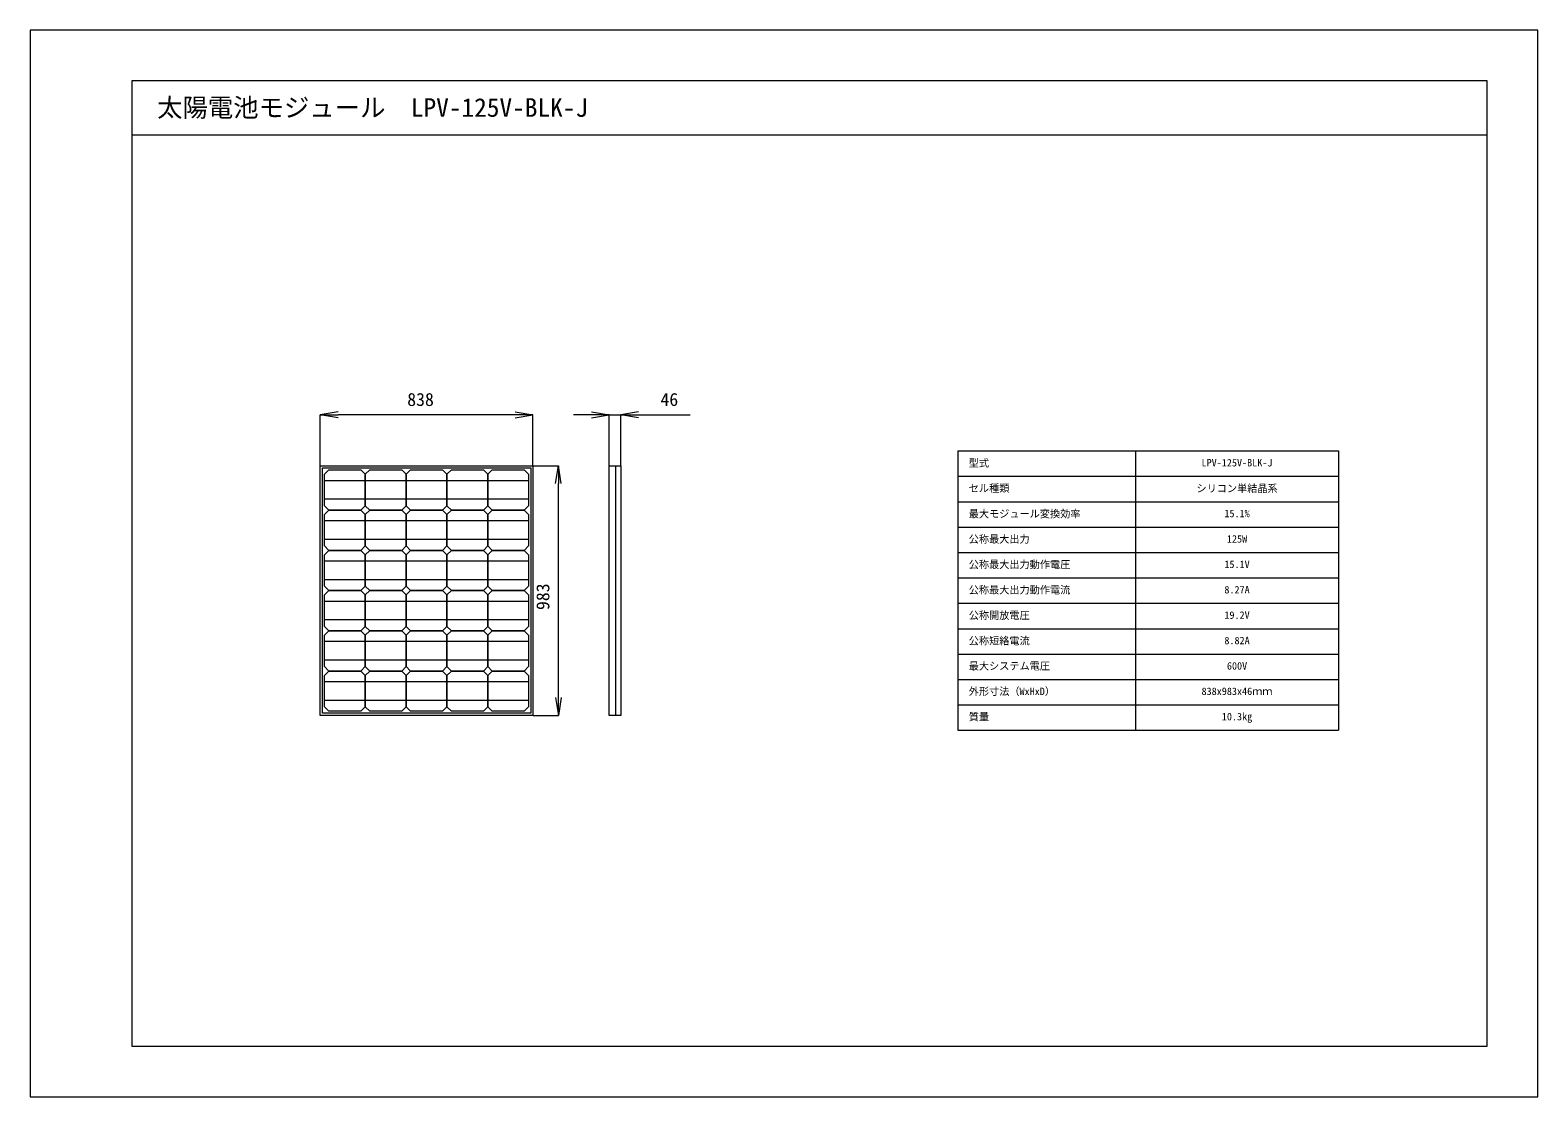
# Model space of a CAD drawing. Units: millimetres, scale not verified. Extents: x -2970 to 2970, y -2100 to 2100.
import ezdxf
from ezdxf.enums import TextEntityAlignment as Align

# ---------------------------------------------------------------- set-up
doc = ezdxf.new("R2010")
doc.units = ezdxf.units.MM
doc.header["$LTSCALE"] = 20
for name, color, linetype, lineweight in [('0-0_0', 7, 'Continuous', 18), ('0-2_用紙枠', 7, 'Continuous', 18), ('0-3_図面枠', 7, 'Continuous', 18)]:
    doc.layers.add(name, color=color, linetype=linetype, lineweight=lineweight)
doc.styles.add('ＭＳ ゴシック', font='')
doc.styles.get('ＭＳ ゴシック').set_extended_font_data('MS Gothic')

msp = doc.modelspace()

# ---------------------------------------------------------------- linework, layer by layer
at = {"layer": '0-0_0'}
for p, q in [((-1059, 596.56), (-989, 584.89)), ((-759, 596.56), (-689, 584.89)), ((-1827, 385.01), (-1827, 585.25)), ((-1757, 573.22), (-1827, 584.89)), ((-1059, 584.89), (-1757, 584.89)), ((-989, 385.01), (-989, 585.25)), ((-759, 584.89), (-829, 584.89)), ((-689, 385.01), (-689, 585.25)), ((-689, 584.89), (-643, 584.89)), ((-643, 385.01), (-643, 585.25)), ((-573, 573.22), (-643, 584.89)), ((-573, 584.89), (-370.33, 584.89)), ((685, 443.39), (2185, 443.39)), ((685, 443.39), (685, -656.61)), ((1385, 443.39), (1385, -656.61)), ((2185, 443.39), (2185, -656.61)), ((-988.87, 384.89), (-888.64, 384.89)), ((-900.67, 314.89), (-889, 384.89)), ((-664.4, 384.89), (-664.4, -598.11)), ((-1649.93, 325.77), (-1809.75, 325.77)), ((-1488.97, 325.77), (-1648.87, 325.77)), ((-1328.18, 325.77), (-1488, 325.77)), ((-1167.3, 325.77), (-1327.17, 325.77)), ((-1006.39, 325.77), (-1166.2, 325.77)), ((-889, -528.11), (-889, 314.89)), ((685, 343.39), (2185, 343.39)), ((-1649.93, 252.74), (-1809.75, 252.74)), ((-1488.97, 252.74), (-1648.87, 252.74)), ((-1328.18, 252.74), (-1488, 252.74)), ((-1167.3, 252.74), (-1327.17, 252.74)), ((-1006.39, 252.74), (-1166.2, 252.74)), ((685, 243.39), (2185, 243.39)), ((-1649.93, 167.39), (-1809.75, 167.39)), ((-1488.97, 167.39), (-1648.87, 167.39)), ((-1328.18, 167.39), (-1488, 167.39)), ((-1167.3, 167.39), (-1327.17, 167.39)), ((-1006.39, 167.39), (-1166.2, 167.39)), ((685, 143.39), (2185, 143.39)), ((-1649.93, 94.4), (-1809.75, 94.4)), ((-1488.97, 94.4), (-1648.87, 94.4)), ((-1328.18, 94.4), (-1488, 94.4)), ((-1167.3, 94.4), (-1327.17, 94.4)), ((-1006.39, 94.4), (-1166.2, 94.4)), ((-1649.93, 9.02), (-1809.75, 9.02)), ((-1488.97, 9.02), (-1648.87, 9.02)), ((-1328.18, 9.02), (-1488, 9.02)), ((-1167.3, 9.02), (-1327.17, 9.02)), ((-1006.39, 9.02), (-1166.2, 9.02)), ((685, 43.39), (2185, 43.39)), ((685, -56.61), (2185, -56.61)), ((-1649.93, -63.94), (-1809.75, -63.94)), ((-1488.97, -63.94), (-1648.87, -63.94)), ((-1328.18, -63.94), (-1488, -63.94)), ((-1167.3, -63.94), (-1327.17, -63.94)), ((-1006.39, -63.94), (-1166.2, -63.94)), ((-1649.93, -149.32), (-1809.75, -149.32)), ((-1488.97, -149.32), (-1648.87, -149.32)), ((-1328.18, -149.32), (-1488, -149.32)), ((-1167.3, -149.32), (-1327.17, -149.32)), ((-1006.39, -149.32), (-1166.2, -149.32)), ((685, -156.61), (2185, -156.61)), ((-1649.93, -222.28), (-1809.75, -222.28)), ((-1488.97, -222.28), (-1648.87, -222.28)), ((-1328.18, -222.28), (-1488, -222.28)), ((-1167.3, -222.28), (-1327.17, -222.28)), ((-1006.39, -222.28), (-1166.2, -222.28)), ((685, -256.61), (2185, -256.61)), ((-1649.93, -307.68), (-1809.79, -307.68)), ((-1489.01, -307.68), (-1648.87, -307.68)), ((-1328.18, -307.68), (-1488, -307.68)), ((-1167.3, -307.68), (-1327.17, -307.68)), ((-1006.39, -307.68), (-1166.2, -307.68)), ((-1649.93, -380.66), (-1809.79, -380.66)), ((-1489.01, -380.66), (-1648.87, -380.66)), ((-1328.18, -380.66), (-1488, -380.66)), ((-1167.3, -380.66), (-1327.17, -380.66)), ((-1006.39, -380.66), (-1166.2, -380.66)), ((685, -356.61), (2185, -356.61)), ((-1649.93, -466.04), (-1809.79, -466.04)), ((-1489.01, -466.04), (-1648.87, -466.04)), ((-1328.18, -466.04), (-1488, -466.04)), ((-1167.3, -466.04), (-1327.17, -466.04)), ((-1006.39, -466.04), (-1166.2, -466.04)), ((685, -456.61), (2185, -456.61)), ((-877.33, -528.11), (-889, -598.11)), ((-1649.93, -539.04), (-1809.79, -539.04)), ((-1489.01, -539.04), (-1648.87, -539.04)), ((-1328.18, -539.04), (-1488, -539.04)), ((-1167.3, -539.04), (-1327.17, -539.04)), ((-1006.39, -539.04), (-1166.2, -539.04)), ((685, -556.61), (2185, -556.61)), ((-988.87, -598.11), (-888.64, -598.11)), ((685, -656.61), (2185, -656.61))]:
    msp.add_line(p, q, dxfattribs=at)
for points in [[(-1757, 596.56), (-1827, 584.89), (-1757, 584.89)], [(-573, 596.56), (-643, 584.89), (-573, 584.89)], [(-1059, 573.22), (-989, 584.89), (-1059, 584.89)], [(-759, 573.22), (-689, 584.89), (-759, 584.89)], [(-877.33, 314.89), (-889, 384.89), (-889, 314.89)], [(-900.67, -528.11), (-889, -598.11), (-889, -528.11)]]:
    msp.add_lwpolyline(points, dxfattribs=at)
for points in [[(-1827, -598.11), (-1827, 384.89), (-989, 384.89), (-989, -598.11)], [(-1818.77, 376.69), (-997.23, 376.69), (-997.23, -589.85), (-1818.77, -589.85)], [(-1810.54, 227.27), (-1810.54, 351.31), (-1793.24, 368.49), (-1667.01, 368.49), (-1649.71, 351.31), (-1649.71, 227.27), (-1667.01, 210.11), (-1793.24, 210.11)], [(-1649.71, 227.27), (-1649.71, 351.31), (-1632.37, 368.49), (-1506.13, 368.49), (-1488.79, 351.31), (-1488.79, 227.27), (-1506.13, 210.11), (-1632.37, 210.11)], [(-1488.79, 227.27), (-1488.79, 351.31), (-1471.45, 368.49), (-1345.21, 368.49), (-1327.91, 351.31), (-1327.91, 227.27), (-1345.21, 210.11), (-1471.45, 210.11)], [(-1327.91, 227.27), (-1327.91, 351.31), (-1310.62, 368.49), (-1184.29, 368.49), (-1167, 351.31), (-1167, 227.27), (-1184.29, 210.11), (-1310.62, 210.11)], [(-1167, 227.27), (-1167, 351.31), (-1149.7, 368.49), (-1023.46, 368.49), (-1006.12, 351.31), (-1006.12, 227.27), (-1023.46, 210.11), (-1149.7, 210.11)], [(-643, 384.89), (-643, -598.11), (-689, -598.11), (-689, 384.89)], [(-1810.54, 68.93), (-1810.54, 192.95), (-1793.24, 210.11), (-1667.01, 210.11), (-1649.71, 192.95), (-1649.71, 68.93), (-1667.01, 51.72), (-1793.24, 51.72)], [(-1649.71, 68.93), (-1649.71, 192.95), (-1632.37, 210.11), (-1506.13, 210.11), (-1488.79, 192.95), (-1488.79, 68.93), (-1506.13, 51.72), (-1632.37, 51.72)], [(-1488.79, 68.93), (-1488.79, 192.95), (-1471.45, 210.11), (-1345.21, 210.11), (-1327.91, 192.95), (-1327.91, 68.93), (-1345.21, 51.72), (-1471.45, 51.72)], [(-1327.91, 68.93), (-1327.91, 192.95), (-1310.62, 210.11), (-1184.29, 210.11), (-1167, 192.95), (-1167, 68.93), (-1184.29, 51.72), (-1310.62, 51.72)], [(-1167, 68.93), (-1167, 192.95), (-1149.7, 210.11), (-1023.46, 210.11), (-1006.12, 192.95), (-1006.12, 68.93), (-1023.46, 51.72), (-1149.7, 51.72)], [(-1810.54, -89.43), (-1810.54, 34.58), (-1793.24, 51.72), (-1667.01, 51.72), (-1649.71, 34.58), (-1649.71, -89.43), (-1667.01, -106.64), (-1793.24, -106.64)], [(-1649.71, -89.43), (-1649.71, 34.58), (-1632.37, 51.72), (-1506.13, 51.72), (-1488.79, 34.58), (-1488.79, -89.43), (-1506.13, -106.64), (-1632.37, -106.64)], [(-1488.79, -89.43), (-1488.79, 34.58), (-1471.45, 51.72), (-1345.21, 51.72), (-1327.91, 34.58), (-1327.91, -89.43), (-1345.21, -106.64), (-1471.45, -106.64)], [(-1327.91, -89.43), (-1327.91, 34.58), (-1310.62, 51.72), (-1184.29, 51.72), (-1167, 34.58), (-1167, -89.43), (-1184.29, -106.64), (-1310.62, -106.64)], [(-1167, -89.43), (-1167, 34.58), (-1149.7, 51.72), (-1023.46, 51.72), (-1006.12, 34.58), (-1006.12, -89.43), (-1023.46, -106.64), (-1149.7, -106.64)], [(-1810.54, -247.77), (-1810.54, -123.78), (-1793.24, -106.64), (-1667.01, -106.64), (-1649.71, -123.78), (-1649.71, -247.77), (-1667.01, -264.96), (-1793.24, -264.96)], [(-1649.71, -247.77), (-1649.71, -123.78), (-1632.37, -106.64), (-1506.13, -106.64), (-1488.79, -123.78), (-1488.79, -247.77), (-1506.13, -264.96), (-1632.37, -264.96)], [(-1488.79, -247.77), (-1488.79, -123.78), (-1471.45, -106.64), (-1345.21, -106.64), (-1327.91, -123.78), (-1327.91, -247.77), (-1345.21, -264.96), (-1471.45, -264.96)], [(-1327.91, -247.77), (-1327.91, -123.78), (-1310.62, -106.64), (-1184.29, -106.64), (-1167, -123.78), (-1167, -247.77), (-1184.29, -264.96), (-1310.62, -264.96)], [(-1167, -247.77), (-1167, -123.78), (-1149.7, -106.64), (-1023.46, -106.64), (-1006.12, -123.78), (-1006.12, -247.77), (-1023.46, -264.96), (-1149.7, -264.96)], [(-1810.54, -406.11), (-1810.54, -282.14), (-1793.24, -264.96), (-1667.01, -264.96), (-1649.71, -282.14), (-1649.71, -406.11), (-1667.01, -423.32), (-1793.24, -423.32)], [(-1649.71, -406.11), (-1649.71, -282.14), (-1632.37, -264.96), (-1506.13, -264.96), (-1488.79, -282.14), (-1488.79, -406.11), (-1506.13, -423.32), (-1632.37, -423.32)], [(-1488.79, -406.11), (-1488.79, -282.14), (-1471.45, -264.96), (-1345.21, -264.96), (-1327.91, -282.14), (-1327.91, -406.11), (-1345.21, -423.32), (-1471.45, -423.32)], [(-1327.91, -406.11), (-1327.91, -282.14), (-1310.62, -264.96), (-1184.29, -264.96), (-1167.04, -282.14), (-1167.04, -406.11), (-1184.34, -423.32), (-1310.62, -423.32)], [(-1167.04, -406.11), (-1167.04, -282.14), (-1149.7, -264.96), (-1023.46, -264.96), (-1006.12, -282.14), (-1006.12, -406.11), (-1023.46, -423.32), (-1149.7, -423.32)], [(-1810.54, -564.53), (-1810.54, -440.51), (-1793.24, -423.32), (-1667.01, -423.32), (-1649.71, -440.51), (-1649.71, -564.53), (-1667.01, -581.67), (-1793.24, -581.67)], [(-1649.71, -564.53), (-1649.71, -440.51), (-1632.37, -423.32), (-1506.13, -423.32), (-1488.79, -440.51), (-1488.79, -564.53), (-1506.13, -581.67), (-1632.37, -581.67)], [(-1488.79, -564.53), (-1488.79, -440.51), (-1471.45, -423.32), (-1345.21, -423.32), (-1327.91, -440.51), (-1327.91, -564.53), (-1345.21, -581.67), (-1471.45, -581.67)], [(-1327.91, -564.53), (-1327.91, -440.51), (-1310.62, -423.32), (-1184.34, -423.32), (-1167.04, -440.51), (-1167.04, -564.53), (-1184.34, -581.67), (-1310.62, -581.67)], [(-1167.04, -564.53), (-1167.04, -440.51), (-1149.7, -423.32), (-1023.46, -423.32), (-1006.12, -440.51), (-1006.12, -564.53), (-1023.46, -581.67), (-1149.7, -581.67)]]:
    msp.add_lwpolyline(points, close=True, dxfattribs=at)
at = {"layer": '0-2_用紙枠'}
msp.add_lwpolyline([(-2970, -2100), (2970, -2100), (2970, 2100), (-2970, 2100)], close=True, dxfattribs=at)
at = {"layer": '0-3_図面枠'}
msp.add_line((2770, 1686.78), (-2570, 1686.78), dxfattribs=at)
msp.add_lwpolyline([(2770, -1900), (2770, 1900), (-2570, 1900), (-2570, -1900)], close=True, dxfattribs=at)

# ---------------------------------------------------------------- texts
at = {"layer": '0-0_0', "style": 'ＭＳ ゴシック'}
for s, height, p in [('838', 51.32, (-1484.36, 604.89)), ('46', 51.32, (-486.58, 604.89)), ('  型式', 29.33, (688, 371.91)), ('LPV-125V-BLK-J', 29.33, (1645, 373.39)), ('  セル種類', 29.33, (688, 272.93)), ('シリコン単結晶系', 29.33, (1625, 272.25)), ('  最大モジュール変換効率', 29.33, (688, 172.25)), ('15.1%', 29.33, (1735, 173.39)), ('  公称最大出力', 29.33, (688, 72.48)), ('125W', 29.33, (1745, 73.39)), ('  公称最大出力動作電圧', 29.33, (688, -27.41)), ('15.1V', 29.33, (1735, -26.61)), ('  公称最大出力動作電流', 29.33, (688, -127.41)), ('8.27A', 29.33, (1735, -126.61)), ('  公称開放電圧', 29.33, (688, -227.52)), ('19.2V', 29.33, (1735, -226.61)), ('  公称短絡電流', 29.33, (688, -327.75)), ('8.82A', 29.33, (1735, -326.61)), ('  最大システム電圧', 29.33, (688, -427.07)), ('600V', 29.33, (1745, -426.61)), ('  外形寸法（WxHxD）', 29.33, (688, -526.95)), ('838x983x46ｍｍ', 29.33, (1645, -526.61)), ('  質量', 29.33, (688, -626.95)), ('10.3㎏', 29.33, (1725, -626.27))]:
    msp.add_text(s, height=height, dxfattribs=at).set_placement(p, align=Align.BOTTOM_LEFT)
msp.add_text('983', height=51.32, rotation=90, dxfattribs=at).set_placement((-909, -183.17), align=Align.BOTTOM_LEFT)
at = {"layer": '0-3_図面枠', "style": 'ＭＳ ゴシック'}
msp.add_text('太陽電池モジュール\u3000LPV-125V-BLK-J', height=73.31, dxfattribs=at).set_placement((-2470, 1736.78), align=Align.BOTTOM_LEFT)

doc.saveas('drawing.dxf')
